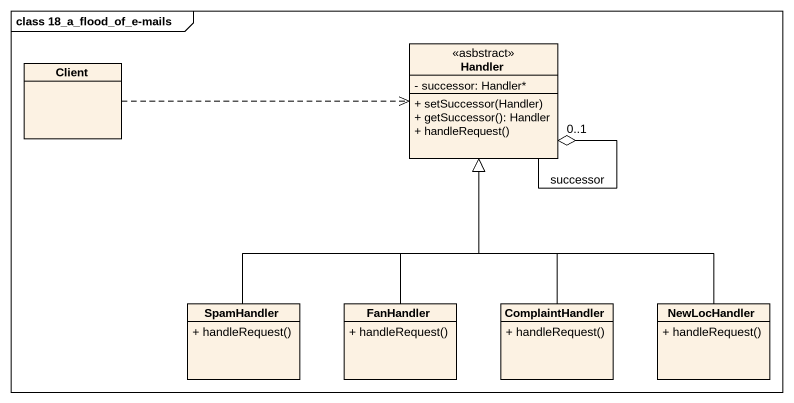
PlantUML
@startuml
mainframe class 18_a_flood_of_e-mails
hide circle
hide empty members
skinparam classAttributeIconSize 0
class Handler <<asbstract>> {
  - successor: Handler*
  + setSuccessor(Handler)
  + getSuccessor(): Handler
  + handleRequest()
}
class Client
class SpamHandler {
  + handleRequest()
}
class FanHandler {
  + handleRequest()
}
class ComplaintHandler {
  + handleRequest()
}
class NewLocHandler {
  + handleRequest()
}
Handler --o "0..1" Handler : successor
Client .right.> Handler
SpamHandler -up-|> Handler
FanHandler -up-|> Handler
ComplaintHandler -up-|> Handler
NewLocHandler -up-|> Handler
@enduml
